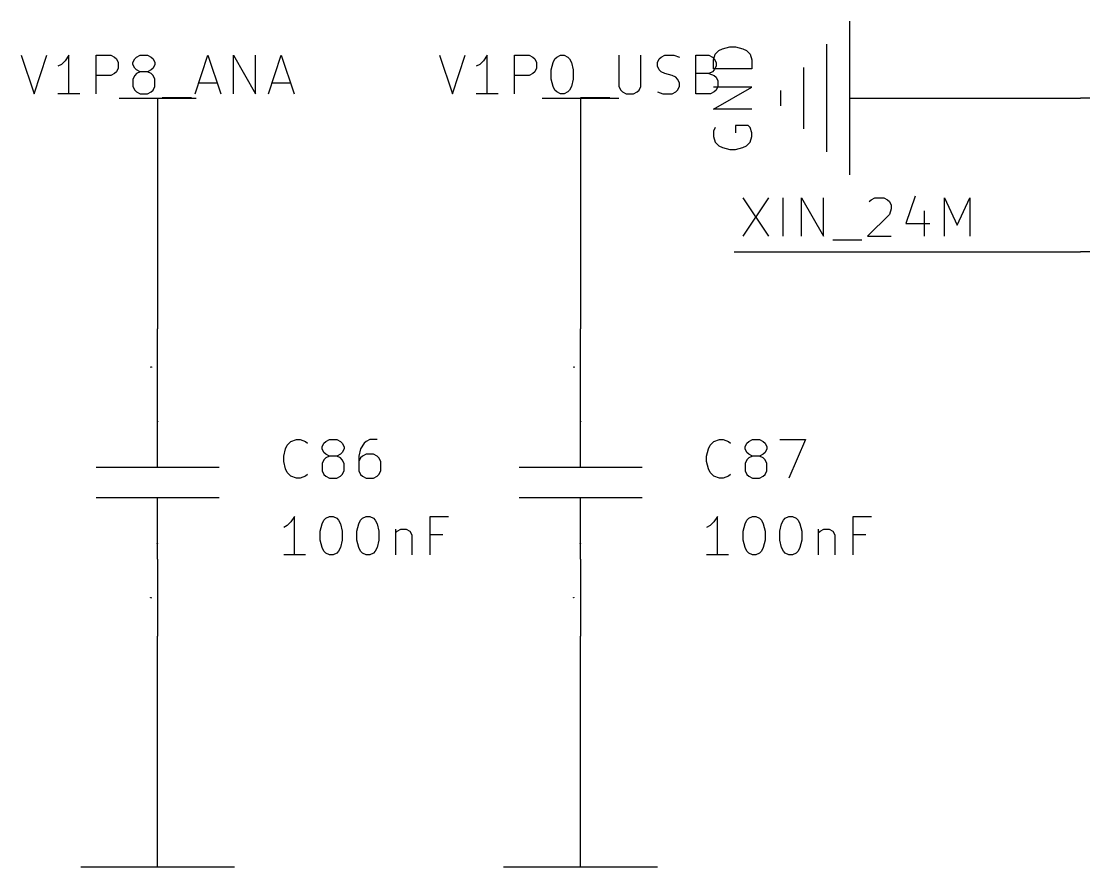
# Model space of a CAD drawing. Header units: millimetres. Extents: x 6 to 290, y -200 to -4.
# Drawn here: x 6.92 to 42.02, y -33.02 to -5.08 of the extents above; entities that cross this region are included whole.
import ezdxf

# ---------------------------------------------------------------- set-up
doc = ezdxf.new("R2010")
doc.units = ezdxf.units.MM
for name, color, linetype in [('GREENSIXTYFIVE', 129, 'CONTINUOUS'), ('LIGHTGREEN', 92, 'CONTINUOUS'), ('LIGHTRED', 12, 'CONTINUOUS'), ('RED', 14, 'CONTINUOUS'), ('REDSIX', 19, 'CONTINUOUS')]:
    doc.layers.add(name, color=color, linetype=linetype)

msp = doc.modelspace()

# ---------------------------------------------------------------- linework, layer by layer
at = {"layer": 'GREENSIXTYFIVE', "linetype": 'CONTINUOUS'}
for p, q in [((30.0915, -5.987), (30.3334, -5.9266)), ((30.0915, -5.987), (30.3334, -5.9266)), ((30.3334, -5.9266), (30.5148, -5.9266)), ((30.3334, -5.9266), (30.5148, -5.9266)), ((30.5148, -5.9266), (30.7567, -5.987)), ((30.5148, -5.9266), (30.7567, -5.987)), ((6.9245, -6.2044), (7.3478, -7.4744)), ((7.3478, -7.4744), (7.7712, -6.2044)), ((8.4969, -6.2044), (8.376, -6.3859)), ((8.4969, -7.4744), (8.4969, -6.2044)), ((9.404, -7.4744), (9.404, -6.2044)), ((9.404, -6.2044), (9.8878, -6.2044)), ((9.8878, -6.2044), (10.0088, -6.2649)), ((10.0088, -6.2649), (10.0693, -6.3254)), ((10.674, -6.3254), (10.7345, -6.2649)), ((10.7345, -6.2649), (10.8555, -6.2044)), ((10.8555, -6.2044), (11.0974, -6.2044)), ((11.0974, -6.2044), (11.2183, -6.2649)), ((11.2183, -6.2649), (11.2788, -6.3254)), ((12.6697, -7.4744), (13.093, -6.2044)), ((13.093, -6.2044), (13.5164, -7.4744)), ((13.9397, -7.4744), (13.9397, -6.2044)), ((13.9397, -6.2044), (14.6654, -7.4744)), ((14.6654, -7.4744), (14.6654, -6.2044)), ((15.0888, -7.4744), (15.5121, -6.2044)), ((15.5121, -6.2044), (15.9355, -7.4744)), ((20.7433, -6.2044), (21.1666, -7.4744)), ((20.7433, -6.2044), (21.1666, -7.4744)), ((21.1666, -7.4744), (21.59, -6.2044)), ((21.1666, -7.4744), (21.59, -6.2044)), ((22.3157, -6.2044), (22.1948, -6.3859)), ((22.3157, -6.2044), (22.1948, -6.3859)), ((22.3157, -7.4744), (22.3157, -6.2044)), ((22.3157, -7.4744), (22.3157, -6.2044)), ((23.2228, -7.4744), (23.2228, -6.2044)), ((23.2228, -6.2044), (23.7066, -6.2044)), ((23.2228, -7.4744), (23.2228, -6.2044)), ((23.2228, -6.2044), (23.7066, -6.2044)), ((23.7066, -6.2044), (23.8276, -6.2649)), ((23.7066, -6.2044), (23.8276, -6.2649)), ((23.8276, -6.2649), (23.8881, -6.3254)), ((23.8276, -6.2649), (23.8881, -6.3254)), ((24.5533, -6.3254), (24.6138, -6.2649)), ((24.5533, -6.3254), (24.6138, -6.2649)), ((24.6138, -6.2649), (24.7347, -6.2044)), ((24.6138, -6.2649), (24.7347, -6.2044)), ((24.7347, -6.2044), (24.8557, -6.2044)), ((24.7347, -6.2044), (24.8557, -6.2044)), ((24.8557, -6.2044), (24.9766, -6.2649)), ((24.8557, -6.2044), (24.9766, -6.2649)), ((24.9766, -6.2649), (25.0371, -6.3254)), ((24.9766, -6.2649), (25.0371, -6.3254)), ((26.6699, -6.2044), (26.6699, -7.2325)), ((26.6699, -6.2044), (26.6699, -7.2325)), ((27.3956, -7.2325), (27.3956, -6.2044)), ((27.3956, -7.2325), (27.3956, -6.2044)), ((28.0004, -6.3254), (28.0609, -6.2649)), ((28.0004, -6.3254), (28.0609, -6.2649)), ((28.0609, -6.2649), (28.1819, -6.2044)), ((28.0609, -6.2649), (28.1819, -6.2044)), ((28.1819, -6.2044), (28.4842, -6.2044)), ((28.1819, -6.2044), (28.4842, -6.2044)), ((28.4842, -6.2044), (28.6657, -6.2649)), ((28.4842, -6.2044), (28.6657, -6.2649)), ((29.2099, -7.4744), (29.2099, -6.2044)), ((29.2099, -6.2044), (29.6333, -6.2044)), ((29.2099, -7.4744), (29.2099, -6.2044)), ((29.2099, -6.2044), (29.6333, -6.2044)), ((29.6333, -6.2044), (29.7542, -6.2649)), ((29.6333, -6.2044), (29.7542, -6.2649)), ((29.7542, -6.2649), (29.8147, -6.3254)), ((29.7542, -6.2649), (29.8147, -6.3254)), ((29.7891, -6.3499), (29.8496, -6.1685)), ((29.7891, -6.3499), (29.8496, -6.1685)), ((29.8496, -6.1685), (29.9706, -6.0475)), ((29.8496, -6.1685), (29.9706, -6.0475)), ((29.9706, -6.0475), (30.0915, -5.987)), ((29.9706, -6.0475), (30.0915, -5.987)), ((30.7567, -5.987), (30.8777, -6.0475)), ((30.7567, -5.987), (30.8777, -6.0475)), ((30.8777, -6.0475), (30.9987, -6.1685)), ((30.8777, -6.0475), (30.9987, -6.1685)), ((30.9987, -6.1685), (31.0591, -6.3499)), ((30.9987, -6.1685), (31.0591, -6.3499)), ((8.255, -6.5068), (8.1341, -6.5673)), ((8.376, -6.3859), (8.255, -6.5068)), ((10.0693, -6.3254), (10.1297, -6.4463)), ((10.1297, -6.6278), (10.0693, -6.7487)), ((10.1297, -6.4463), (10.1297, -6.6278)), ((10.6136, -6.4463), (10.674, -6.3254)), ((10.6136, -6.5068), (10.6136, -6.4463)), ((10.674, -6.6278), (10.6136, -6.5068)), ((10.7345, -6.6882), (10.674, -6.6278)), ((11.2788, -6.6278), (11.2183, -6.6882)), ((11.2788, -6.3254), (11.3393, -6.4463)), ((11.3393, -6.5068), (11.2788, -6.6278)), ((11.3393, -6.4463), (11.3393, -6.5068)), ((22.0738, -6.5068), (21.9529, -6.5673)), ((22.0738, -6.5068), (21.9529, -6.5673)), ((22.1948, -6.3859), (22.0738, -6.5068)), ((22.1948, -6.3859), (22.0738, -6.5068)), ((23.8881, -6.3254), (23.9485, -6.4463)), ((23.8881, -6.3254), (23.9485, -6.4463)), ((23.9485, -6.6278), (23.8881, -6.7487)), ((23.9485, -6.6278), (23.8881, -6.7487)), ((23.9485, -6.4463), (23.9485, -6.6278)), ((23.9485, -6.4463), (23.9485, -6.6278)), ((24.4324, -6.6882), (24.4928, -6.4463)), ((24.4324, -6.6882), (24.4928, -6.4463)), ((24.4928, -6.4463), (24.5533, -6.3254)), ((24.4928, -6.4463), (24.5533, -6.3254)), ((25.0371, -6.3254), (25.0976, -6.4463)), ((25.0371, -6.3254), (25.0976, -6.4463)), ((25.0976, -6.4463), (25.1581, -6.6882)), ((25.0976, -6.4463), (25.1581, -6.6882)), ((27.94, -6.4463), (28.0004, -6.3254)), ((27.94, -6.4463), (28.0004, -6.3254)), ((27.94, -6.5673), (27.94, -6.4463)), ((27.94, -6.5673), (27.94, -6.4463)), ((28.0004, -6.6882), (27.94, -6.5673)), ((28.0004, -6.6882), (27.94, -6.5673)), ((29.7891, -6.6523), (29.7891, -6.3499)), ((29.7891, -6.6523), (29.7891, -6.3499)), ((31.0591, -6.6523), (29.7891, -6.6523)), ((31.0591, -6.6523), (29.7891, -6.6523)), ((29.8147, -6.3254), (29.8752, -6.4463)), ((29.8147, -6.3254), (29.8752, -6.4463)), ((29.8752, -6.5673), (29.8147, -6.6882)), ((29.8752, -6.5673), (29.8147, -6.6882)), ((29.8752, -6.4463), (29.8752, -6.5673)), ((29.8752, -6.4463), (29.8752, -6.5673)), ((31.0591, -6.3499), (31.0591, -6.6523)), ((31.0591, -6.3499), (31.0591, -6.6523)), ((9.8878, -6.8697), (9.404, -6.8697)), ((10.0088, -6.8092), (9.8878, -6.8697)), ((10.0693, -6.7487), (10.0088, -6.8092)), ((10.674, -6.8697), (10.6136, -6.9906)), ((10.6136, -6.9906), (10.6136, -7.2325)), ((10.7345, -6.8092), (10.674, -6.8697)), ((10.8555, -6.7487), (10.7345, -6.6882)), ((10.8555, -6.7487), (10.7345, -6.8092)), ((11.0974, -6.7487), (10.8555, -6.7487)), ((11.2183, -6.6882), (11.0974, -6.7487)), ((11.2183, -6.8092), (11.0974, -6.7487)), ((11.2788, -6.8697), (11.2183, -6.8092)), ((11.3393, -6.9906), (11.2788, -6.8697)), ((11.3393, -7.2325), (11.3393, -6.9906)), ((23.7066, -6.8697), (23.2228, -6.8697)), ((23.7066, -6.8697), (23.2228, -6.8697)), ((23.8276, -6.8092), (23.7066, -6.8697)), ((23.8276, -6.8092), (23.7066, -6.8697)), ((23.8881, -6.7487), (23.8276, -6.8092)), ((23.8881, -6.7487), (23.8276, -6.8092)), ((24.4324, -6.9906), (24.4324, -6.6882)), ((24.4324, -6.9906), (24.4324, -6.6882)), ((24.4928, -7.2325), (24.4324, -6.9906)), ((24.4928, -7.2325), (24.4324, -6.9906)), ((25.1581, -6.9906), (25.0976, -7.2325)), ((25.1581, -6.9906), (25.0976, -7.2325)), ((25.1581, -6.6882), (25.1581, -6.9906)), ((25.1581, -6.6882), (25.1581, -6.9906)), ((28.0609, -6.7487), (28.0004, -6.6882)), ((28.0609, -6.7487), (28.0004, -6.6882)), ((28.1819, -6.8092), (28.0609, -6.7487)), ((28.1819, -6.8092), (28.0609, -6.7487)), ((28.4238, -6.8697), (28.1819, -6.8092)), ((28.4238, -6.8697), (28.1819, -6.8092)), ((28.5447, -6.9301), (28.4238, -6.8697)), ((28.5447, -6.9301), (28.4238, -6.8697)), ((28.6052, -6.9906), (28.5447, -6.9301)), ((28.6052, -6.9906), (28.5447, -6.9301)), ((28.6657, -7.1116), (28.6052, -6.9906)), ((28.6657, -7.1116), (28.6052, -6.9906)), ((29.6333, -6.8092), (29.2099, -6.8092)), ((29.6333, -6.8092), (29.2099, -6.8092)), ((29.7542, -6.7487), (29.6333, -6.8092)), ((29.7542, -6.7487), (29.6333, -6.8092)), ((29.6333, -6.8092), (29.8147, -6.8697)), ((29.6333, -6.8092), (29.8147, -6.8697)), ((29.8147, -6.6882), (29.7542, -6.7487)), ((29.8147, -6.6882), (29.7542, -6.7487)), ((29.8147, -6.8697), (29.8752, -6.9301)), ((29.8147, -6.8697), (29.8752, -6.9301)), ((29.8752, -6.9301), (29.9356, -7.0511)), ((29.8752, -6.9301), (29.9356, -7.0511)), ((10.6136, -7.2325), (10.674, -7.3535)), ((10.674, -7.3535), (10.7345, -7.414)), ((11.2183, -7.414), (11.2788, -7.3535)), ((11.2788, -7.3535), (11.3393, -7.2325)), ((12.7907, -7.1116), (13.3954, -7.1116)), ((15.2098, -7.1116), (15.8145, -7.1116)), ((24.5533, -7.3535), (24.4928, -7.2325)), ((24.5533, -7.3535), (24.4928, -7.2325)), ((24.6138, -7.414), (24.5533, -7.3535)), ((24.6138, -7.414), (24.5533, -7.3535)), ((25.0371, -7.3535), (24.9766, -7.414)), ((25.0371, -7.3535), (24.9766, -7.414)), ((25.0976, -7.2325), (25.0371, -7.3535)), ((25.0976, -7.2325), (25.0371, -7.3535)), ((26.6699, -7.2325), (26.7304, -7.3535)), ((26.6699, -7.2325), (26.7304, -7.3535)), ((26.7304, -7.3535), (26.7909, -7.414)), ((26.7304, -7.3535), (26.7909, -7.414)), ((27.2747, -7.414), (27.3352, -7.3535)), ((27.2747, -7.414), (27.3352, -7.3535)), ((27.3352, -7.3535), (27.3956, -7.2325)), ((27.3352, -7.3535), (27.3956, -7.2325)), ((28.5447, -7.414), (28.6052, -7.3535)), ((28.5447, -7.414), (28.6052, -7.3535)), ((28.6052, -7.3535), (28.6657, -7.2325)), ((28.6052, -7.3535), (28.6657, -7.2325)), ((28.6657, -7.2325), (28.6657, -7.1116)), ((28.6657, -7.2325), (28.6657, -7.1116)), ((29.7891, -7.9828), (31.0591, -7.2571)), ((31.0591, -7.2571), (29.7891, -7.2571)), ((29.7891, -7.9828), (31.0591, -7.2571)), ((31.0591, -7.2571), (29.7891, -7.2571)), ((29.8752, -7.3535), (29.8147, -7.414)), ((29.8752, -7.3535), (29.8147, -7.414)), ((29.9356, -7.2325), (29.8752, -7.3535)), ((29.9356, -7.2325), (29.8752, -7.3535)), ((29.9356, -7.0511), (29.9356, -7.2325)), ((29.9356, -7.0511), (29.9356, -7.2325)), ((8.8598, -7.4744), (8.1341, -7.4744)), ((10.7345, -7.414), (10.8555, -7.4744)), ((10.8555, -7.4744), (11.0974, -7.4744)), ((11.0974, -7.4744), (11.2183, -7.414)), ((11.5812, -7.5954), (12.5488, -7.5954)), ((22.6786, -7.4744), (21.9529, -7.4744)), ((22.6786, -7.4744), (21.9529, -7.4744)), ((24.7347, -7.4744), (24.6138, -7.414)), ((24.7347, -7.4744), (24.6138, -7.414)), ((24.8557, -7.4744), (24.7347, -7.4744)), ((24.8557, -7.4744), (24.7347, -7.4744)), ((24.9766, -7.414), (24.8557, -7.4744)), ((24.9766, -7.414), (24.8557, -7.4744)), ((25.4, -7.5954), (26.3676, -7.5954)), ((25.4, -7.5954), (26.3676, -7.5954)), ((26.7909, -7.414), (26.9118, -7.4744)), ((26.7909, -7.414), (26.9118, -7.4744)), ((26.9118, -7.4744), (27.1537, -7.4744)), ((26.9118, -7.4744), (27.1537, -7.4744)), ((27.1537, -7.4744), (27.2747, -7.414)), ((27.1537, -7.4744), (27.2747, -7.414)), ((27.94, -7.414), (28.1214, -7.4744)), ((27.94, -7.414), (28.1214, -7.4744)), ((28.1214, -7.4744), (28.4238, -7.4744)), ((28.1214, -7.4744), (28.4238, -7.4744)), ((28.4238, -7.4744), (28.5447, -7.414)), ((28.4238, -7.4744), (28.5447, -7.414)), ((29.6937, -7.4744), (29.2099, -7.4744)), ((29.6937, -7.4744), (29.2099, -7.4744)), ((29.8147, -7.414), (29.6937, -7.4744)), ((29.8147, -7.414), (29.6937, -7.4744)), ((31.0591, -7.9828), (29.7891, -7.9828)), ((31.0591, -7.9828), (29.7891, -7.9828)), ((29.8496, -8.5875), (29.7891, -8.7085)), ((29.8496, -8.5875), (29.7891, -8.7085)), ((29.7891, -8.7085), (29.7891, -8.8899)), ((29.7891, -8.7085), (29.7891, -8.8899)), ((30.9382, -8.5271), (30.5148, -8.5271)), ((30.5148, -8.5271), (30.5148, -8.769)), ((30.9382, -8.5271), (30.5148, -8.5271)), ((30.5148, -8.5271), (30.5148, -8.769)), ((30.9987, -8.5875), (30.9382, -8.5271)), ((30.9987, -8.5875), (30.9382, -8.5271)), ((31.0591, -8.769), (30.9987, -8.5875)), ((31.0591, -8.769), (30.9987, -8.5875)), ((31.0591, -8.8899), (31.0591, -8.769)), ((31.0591, -8.8899), (31.0591, -8.769)), ((29.7891, -8.8899), (29.8496, -9.0713)), ((29.7891, -8.8899), (29.8496, -9.0713)), ((29.8496, -9.0713), (29.9706, -9.1923)), ((29.8496, -9.0713), (29.9706, -9.1923)), ((30.8777, -9.1923), (30.9987, -9.0713)), ((30.8777, -9.1923), (30.9987, -9.0713)), ((30.9987, -9.0713), (31.0591, -8.8899)), ((30.9987, -9.0713), (31.0591, -8.8899)), ((29.9706, -9.1923), (30.0915, -9.2528)), ((29.9706, -9.1923), (30.0915, -9.2528)), ((30.0915, -9.2528), (30.3334, -9.3132)), ((30.0915, -9.2528), (30.3334, -9.3132)), ((30.3334, -9.3132), (30.5148, -9.3132)), ((30.3334, -9.3132), (30.5148, -9.3132)), ((30.5148, -9.3132), (30.7567, -9.2528)), ((30.5148, -9.3132), (30.7567, -9.2528)), ((30.7567, -9.2528), (30.8777, -9.1923)), ((30.7567, -9.2528), (30.8777, -9.1923)), ((11.4418, -18.3001), (11.4164, -18.3001)), ((11.4164, -18.3001), (11.42, -18.3025)), ((11.42, -18.3025), (11.4224, -18.3049)), ((11.4224, -18.3049), (11.4236, -18.3073)), ((11.4418, -18.2928), (11.4418, -18.3073)), ((25.4118, -18.3001), (25.3864, -18.3001)), ((25.3864, -18.3001), (25.39, -18.3025)), ((25.39, -18.3025), (25.3924, -18.3049)), ((25.3924, -18.3049), (25.3936, -18.3073)), ((25.4118, -18.2928), (25.4118, -18.3073)), ((15.835, -18.9649), (16.0164, -18.9044)), ((16.0164, -18.9044), (16.1373, -18.9044)), ((16.1373, -18.9044), (16.3188, -18.9649)), ((16.984, -18.9649), (17.105, -18.9044)), ((17.105, -18.9044), (17.3469, -18.9044)), ((17.3469, -18.9044), (17.4678, -18.9649)), ((18.4354, -18.9044), (18.3145, -18.9649)), ((18.6773, -18.9044), (18.4354, -18.9044)), ((29.805, -18.9649), (29.9864, -18.9044)), ((29.9864, -18.9044), (30.1073, -18.9044)), ((30.1073, -18.9044), (30.2888, -18.9649)), ((30.954, -18.9649), (31.075, -18.9044)), ((31.075, -18.9044), (31.3169, -18.9044)), ((31.3169, -18.9044), (31.4378, -18.9649)), ((31.9821, -18.9044), (32.8287, -18.9044)), ((32.8287, -18.9044), (32.2845, -20.1744)), ((15.5931, -19.4487), (15.6535, -19.2068)), ((15.6535, -19.2068), (15.714, -19.0859)), ((15.714, -19.0859), (15.835, -18.9649)), ((16.3188, -18.9649), (16.3792, -19.0254)), ((16.8631, -19.1463), (16.9235, -19.0254)), ((16.8631, -19.2068), (16.8631, -19.1463)), ((16.9235, -19.3278), (16.8631, -19.2068)), ((16.9235, -19.0254), (16.984, -18.9649)), ((17.4678, -18.9649), (17.5283, -19.0254)), ((17.5283, -19.0254), (17.5888, -19.1463)), ((17.5888, -19.2068), (17.5283, -19.3278)), ((17.5888, -19.1463), (17.5888, -19.2068)), ((18.133, -19.2068), (18.0726, -19.4487)), ((18.254, -19.0254), (18.133, -19.2068)), ((18.3145, -18.9649), (18.254, -19.0254)), ((29.5631, -19.4487), (29.6235, -19.2068)), ((29.6235, -19.2068), (29.684, -19.0859)), ((29.684, -19.0859), (29.805, -18.9649)), ((30.2888, -18.9649), (30.3492, -19.0254)), ((30.8331, -19.1463), (30.8935, -19.0254)), ((30.8331, -19.2068), (30.8331, -19.1463)), ((30.8935, -19.3278), (30.8331, -19.2068)), ((30.8935, -19.0254), (30.954, -18.9649)), ((31.4378, -18.9649), (31.4983, -19.0254)), ((31.4983, -19.0254), (31.5588, -19.1463)), ((31.5588, -19.2068), (31.4983, -19.3278)), ((31.5588, -19.1463), (31.5588, -19.2068)), ((15.5931, -19.6301), (15.5931, -19.4487)), ((15.6535, -19.872), (15.5931, -19.6301)), ((16.9235, -19.5697), (16.8631, -19.6906)), ((16.984, -19.3882), (16.9235, -19.3278)), ((16.984, -19.5092), (16.9235, -19.5697)), ((17.105, -19.4487), (16.984, -19.3882)), ((17.105, -19.4487), (16.984, -19.5092)), ((17.3469, -19.4487), (17.105, -19.4487)), ((17.4678, -19.3882), (17.3469, -19.4487)), ((17.4678, -19.5092), (17.3469, -19.4487)), ((17.5283, -19.3278), (17.4678, -19.3882)), ((17.5283, -19.5697), (17.4678, -19.5092)), ((17.5888, -19.6906), (17.5283, -19.5697)), ((18.0726, -19.4487), (18.0726, -19.9325)), ((18.133, -19.5092), (18.0726, -19.6301)), ((18.1935, -19.4487), (18.133, -19.5092)), ((18.3145, -19.3882), (18.1935, -19.4487)), ((18.5564, -19.3882), (18.3145, -19.3882)), ((18.6773, -19.4487), (18.5564, -19.3882)), ((18.7378, -19.5092), (18.6773, -19.4487)), ((18.7983, -19.6301), (18.7378, -19.5092)), ((18.7983, -19.9325), (18.7983, -19.6301)), ((29.5631, -19.6301), (29.5631, -19.4487)), ((29.6235, -19.872), (29.5631, -19.6301)), ((30.8935, -19.5697), (30.8331, -19.6906)), ((30.954, -19.3882), (30.8935, -19.3278)), ((30.954, -19.5092), (30.8935, -19.5697)), ((31.075, -19.4487), (30.954, -19.3882)), ((31.075, -19.4487), (30.954, -19.5092)), ((31.3169, -19.4487), (31.075, -19.4487)), ((31.4378, -19.3882), (31.3169, -19.4487)), ((31.4378, -19.5092), (31.3169, -19.4487)), ((31.4983, -19.3278), (31.4378, -19.3882)), ((31.4983, -19.5697), (31.4378, -19.5092)), ((31.5588, -19.6906), (31.4983, -19.5697)), ((15.714, -19.993), (15.6535, -19.872)), ((15.835, -20.114), (15.714, -19.993)), ((16.8631, -19.6906), (16.8631, -19.9325)), ((16.8631, -19.9325), (16.9235, -20.0535)), ((17.5283, -20.0535), (17.5888, -19.9325)), ((17.5888, -19.9325), (17.5888, -19.6906)), ((18.0726, -19.9325), (18.133, -20.0535)), ((18.7378, -20.0535), (18.7983, -19.9325)), ((29.684, -19.993), (29.6235, -19.872)), ((29.805, -20.114), (29.684, -19.993)), ((30.8331, -19.6906), (30.8331, -19.9325)), ((30.8331, -19.9325), (30.8935, -20.0535)), ((31.4983, -20.0535), (31.5588, -19.9325)), ((31.5588, -19.9325), (31.5588, -19.6906)), ((16.0164, -20.1744), (15.835, -20.114)), ((16.1373, -20.1744), (16.0164, -20.1744)), ((16.3188, -20.114), (16.1373, -20.1744)), ((16.3792, -20.0535), (16.3188, -20.114)), ((16.9235, -20.0535), (16.984, -20.114)), ((16.984, -20.114), (17.105, -20.1744)), ((17.105, -20.1744), (17.3469, -20.1744)), ((17.3469, -20.1744), (17.4678, -20.114)), ((17.4678, -20.114), (17.5283, -20.0535)), ((18.133, -20.0535), (18.1935, -20.114)), ((18.1935, -20.114), (18.3145, -20.1744)), ((18.3145, -20.1744), (18.5564, -20.1744)), ((18.5564, -20.1744), (18.6773, -20.114)), ((18.6773, -20.114), (18.7378, -20.0535)), ((29.9864, -20.1744), (29.805, -20.114)), ((30.1073, -20.1744), (29.9864, -20.1744)), ((30.2888, -20.114), (30.1073, -20.1744)), ((30.3492, -20.0535), (30.2888, -20.114)), ((30.8935, -20.0535), (30.954, -20.114)), ((30.954, -20.114), (31.075, -20.1744)), ((31.075, -20.1744), (31.3169, -20.1744)), ((31.3169, -20.1744), (31.4378, -20.114)), ((31.4378, -20.114), (31.4983, -20.0535)), ((15.714, -21.7468), (15.5931, -21.8073)), ((15.835, -21.6259), (15.714, -21.7468)), ((15.9559, -21.4444), (15.835, -21.6259)), ((15.9559, -22.7144), (15.9559, -21.4444)), ((16.8026, -21.9282), (16.863, -21.6863)), ((16.863, -21.6863), (16.9235, -21.5654)), ((16.9235, -21.5654), (16.984, -21.5049)), ((16.984, -21.5049), (17.1049, -21.4444)), ((17.1049, -21.4444), (17.2259, -21.4444)), ((17.2259, -21.4444), (17.3468, -21.5049)), ((17.3468, -21.5049), (17.4073, -21.5654)), ((17.4073, -21.5654), (17.4678, -21.6863)), ((17.4678, -21.6863), (17.5283, -21.9282)), ((18.0121, -21.9282), (18.0725, -21.6863)), ((18.0725, -21.6863), (18.133, -21.5654)), ((18.133, -21.5654), (18.1935, -21.5049)), ((18.1935, -21.5049), (18.3144, -21.4444)), ((18.3144, -21.4444), (18.4354, -21.4444)), ((18.4354, -21.4444), (18.5563, -21.5049)), ((18.5563, -21.5049), (18.6168, -21.5654)), ((18.6168, -21.5654), (18.6773, -21.6863)), ((18.6773, -21.6863), (18.7378, -21.9282)), ((20.431, -22.7144), (20.431, -21.4444)), ((20.431, -21.4444), (21.0358, -21.4444)), ((29.684, -21.7468), (29.5631, -21.8073)), ((29.805, -21.6259), (29.684, -21.7468)), ((29.9259, -21.4444), (29.805, -21.6259)), ((29.9259, -22.7144), (29.9259, -21.4444)), ((30.7726, -21.9282), (30.833, -21.6863)), ((30.833, -21.6863), (30.8935, -21.5654)), ((30.8935, -21.5654), (30.954, -21.5049)), ((30.954, -21.5049), (31.0749, -21.4444)), ((31.0749, -21.4444), (31.1959, -21.4444)), ((31.1959, -21.4444), (31.3168, -21.5049)), ((31.3168, -21.5049), (31.3773, -21.5654)), ((31.3773, -21.5654), (31.4378, -21.6863)), ((31.4378, -21.6863), (31.4983, -21.9282)), ((31.9821, -21.9282), (32.0425, -21.6863)), ((32.0425, -21.6863), (32.103, -21.5654)), ((32.103, -21.5654), (32.1635, -21.5049)), ((32.1635, -21.5049), (32.2844, -21.4444)), ((32.2844, -21.4444), (32.4054, -21.4444)), ((32.4054, -21.4444), (32.5263, -21.5049)), ((32.5263, -21.5049), (32.5868, -21.5654)), ((32.5868, -21.5654), (32.6473, -21.6863)), ((32.6473, -21.6863), (32.7078, -21.9282)), ((34.401, -22.7144), (34.401, -21.4444)), ((34.401, -21.4444), (35.0058, -21.4444)), ((16.8026, -22.2306), (16.8026, -21.9282)), ((17.5283, -21.9282), (17.5283, -22.2306)), ((18.0121, -22.2306), (18.0121, -21.9282)), ((18.7378, -21.9282), (18.7378, -22.2306)), ((19.282, -21.8678), (19.282, -22.7144)), ((19.282, -21.9887), (19.3425, -21.9282)), ((19.3425, -21.9282), (19.4635, -21.8678)), ((19.4635, -21.8678), (19.6449, -21.8678)), ((19.6449, -21.8678), (19.7658, -21.9282)), ((19.7658, -21.9282), (19.8263, -22.0492)), ((19.8263, -22.0492), (19.8263, -22.7144)), ((20.8544, -22.0492), (20.431, -22.0492)), ((30.7726, -22.2306), (30.7726, -21.9282)), ((31.4983, -21.9282), (31.4983, -22.2306)), ((31.9821, -22.2306), (31.9821, -21.9282)), ((32.7078, -21.9282), (32.7078, -22.2306)), ((33.252, -21.8678), (33.252, -22.7144)), ((33.252, -21.9887), (33.3125, -21.9282)), ((33.3125, -21.9282), (33.4335, -21.8678)), ((33.4335, -21.8678), (33.6149, -21.8678)), ((33.6149, -21.8678), (33.7358, -21.9282)), ((33.7358, -21.9282), (33.7963, -22.0492)), ((33.7963, -22.0492), (33.7963, -22.7144)), ((34.8244, -22.0492), (34.401, -22.0492)), ((11.4164, -22.3374), (11.4176, -22.335)), ((11.4164, -22.3435), (11.4164, -22.3374)), ((11.4176, -22.3459), (11.4164, -22.3435)), ((11.4176, -22.335), (11.4188, -22.3338)), ((11.4188, -22.3471), (11.4176, -22.3459)), ((11.4188, -22.3338), (11.4212, -22.3326)), ((11.4212, -22.3326), (11.4236, -22.3326)), ((11.4236, -22.3326), (11.4272, -22.3338)), ((11.4272, -22.3338), (11.4418, -22.3483)), ((11.4418, -22.3483), (11.4418, -22.3326)), ((16.863, -22.4725), (16.8026, -22.2306)), ((17.5283, -22.2306), (17.4678, -22.4725)), ((18.0725, -22.4725), (18.0121, -22.2306)), ((18.7378, -22.2306), (18.6773, -22.4725)), ((25.3864, -22.3374), (25.3876, -22.335)), ((25.3864, -22.3435), (25.3864, -22.3374)), ((25.3876, -22.3459), (25.3864, -22.3435)), ((25.3876, -22.335), (25.3888, -22.3338)), ((25.3888, -22.3471), (25.3876, -22.3459)), ((25.3888, -22.3338), (25.3912, -22.3326)), ((25.3912, -22.3326), (25.3936, -22.3326)), ((25.3936, -22.3326), (25.3972, -22.3338)), ((25.3972, -22.3338), (25.4118, -22.3483)), ((25.4118, -22.3483), (25.4118, -22.3326)), ((30.833, -22.4725), (30.7726, -22.2306)), ((31.4983, -22.2306), (31.4378, -22.4725)), ((32.0425, -22.4725), (31.9821, -22.2306)), ((32.7078, -22.2306), (32.6473, -22.4725)), ((16.3188, -22.7144), (15.5931, -22.7144)), ((16.9235, -22.5935), (16.863, -22.4725)), ((16.984, -22.654), (16.9235, -22.5935)), ((17.1049, -22.7144), (16.984, -22.654)), ((17.2259, -22.7144), (17.1049, -22.7144)), ((17.3468, -22.654), (17.2259, -22.7144)), ((17.4073, -22.5935), (17.3468, -22.654)), ((17.4678, -22.4725), (17.4073, -22.5935)), ((18.133, -22.5935), (18.0725, -22.4725)), ((18.1935, -22.654), (18.133, -22.5935)), ((18.3144, -22.7144), (18.1935, -22.654)), ((18.4354, -22.7144), (18.3144, -22.7144)), ((18.5563, -22.654), (18.4354, -22.7144)), ((18.6168, -22.5935), (18.5563, -22.654)), ((18.6773, -22.4725), (18.6168, -22.5935)), ((30.2888, -22.7144), (29.5631, -22.7144)), ((30.8935, -22.5935), (30.833, -22.4725)), ((30.954, -22.654), (30.8935, -22.5935)), ((31.0749, -22.7144), (30.954, -22.654)), ((31.1959, -22.7144), (31.0749, -22.7144)), ((31.3168, -22.654), (31.1959, -22.7144)), ((31.3773, -22.5935), (31.3168, -22.654)), ((31.4378, -22.4725), (31.3773, -22.5935)), ((32.103, -22.5935), (32.0425, -22.4725)), ((32.1635, -22.654), (32.103, -22.5935)), ((32.2844, -22.7144), (32.1635, -22.654)), ((32.4054, -22.7144), (32.2844, -22.7144)), ((32.5263, -22.654), (32.4054, -22.7144)), ((32.5868, -22.5935), (32.5263, -22.654)), ((32.6473, -22.4725), (32.5868, -22.5935))]:
    msp.add_line(p, q, dxfattribs=at)
at = {"layer": 'LIGHTGREEN', "linetype": 'CONTINUOUS'}
for p, q in [((36.83, -7.62), (41.91, -7.62)), ((11.43, -10.16), (11.43, -15.24)), ((25.4, -10.16), (25.4, -15.24)), ((30.48, -12.7), (41.91, -12.7)), ((11.43, -30.48), (11.43, -25.4)), ((25.4, -30.48), (25.4, -25.4))]:
    msp.add_line(p, q, dxfattribs=at)
at = {"layer": 'LIGHTRED', "linetype": 'CONTINUOUS'}
for p, q in [((11.2237, -16.51), (11.1983, -16.51)), ((11.1983, -16.51), (11.2019, -16.5124)), ((11.2019, -16.5124), (11.2043, -16.5148)), ((11.2043, -16.5148), (11.2055, -16.5172)), ((11.2237, -16.5027), (11.2237, -16.5172)), ((25.1937, -16.51), (25.1683, -16.51)), ((25.1683, -16.51), (25.1719, -16.5124)), ((25.1719, -16.5124), (25.1743, -16.5148)), ((25.1743, -16.5148), (25.1755, -16.5172)), ((25.1937, -16.5027), (25.1937, -16.5172)), ((11.1983, -24.1275), (11.1995, -24.1251)), ((11.1983, -24.1336), (11.1983, -24.1275)), ((11.1995, -24.136), (11.1983, -24.1336)), ((11.1995, -24.1251), (11.2007, -24.1239)), ((11.2007, -24.1372), (11.1995, -24.136)), ((11.2007, -24.1239), (11.2031, -24.1227)), ((11.2031, -24.1227), (11.2055, -24.1227)), ((11.2055, -24.1227), (11.2091, -24.1239)), ((11.2091, -24.1239), (11.2237, -24.1384)), ((11.2237, -24.1384), (11.2237, -24.1227)), ((25.1683, -24.1275), (25.1695, -24.1251)), ((25.1683, -24.1336), (25.1683, -24.1275)), ((25.1695, -24.136), (25.1683, -24.1336)), ((25.1695, -24.1251), (25.1707, -24.1239)), ((25.1707, -24.1372), (25.1695, -24.136)), ((25.1707, -24.1239), (25.1731, -24.1227)), ((25.1731, -24.1227), (25.1755, -24.1227)), ((25.1755, -24.1227), (25.1791, -24.1239)), ((25.1791, -24.1239), (25.1937, -24.1384)), ((25.1937, -24.1384), (25.1937, -24.1227))]:
    msp.add_line(p, q, dxfattribs=at)
at = {"layer": 'RED', "linetype": 'CONTINUOUS'}
for p, q in [((34.29, -5.08), (34.29, -10.16)), ((33.528, -5.842), (33.528, -9.398)), ((32.766, -6.604), (32.766, -8.636)), ((32.004, -7.366), (32.004, -7.874)), ((10.16, -7.62), (12.7, -7.62)), ((11.43, -7.62), (11.43, -8.89)), ((24.13, -7.62), (26.67, -7.62)), ((25.4, -7.62), (25.4, -8.89)), ((34.29, -7.62), (36.83, -7.62)), ((34.29, -7.62), (36.83, -7.62)), ((44.45, -7.62), (41.91, -7.62)), ((11.43, -8.89), (11.43, -10.16)), ((25.4, -8.89), (25.4, -10.16)), ((25.4, -8.89), (25.4, -10.16)), ((44.45, -12.7), (41.91, -12.7)), ((11.43, -17.78), (11.43, -15.24)), ((25.4, -17.78), (25.4, -15.24)), ((11.43, -19.812), (11.43, -17.78)), ((25.4, -19.812), (25.4, -17.78)), ((9.398, -19.812), (13.462, -19.812)), ((23.368, -19.812), (27.432, -19.812)), ((13.462, -20.828), (9.398, -20.828)), ((11.43, -22.86), (11.43, -20.828)), ((27.432, -20.828), (23.368, -20.828)), ((25.4, -22.86), (25.4, -20.828)), ((11.43, -22.86), (11.43, -25.4)), ((25.4, -22.86), (25.4, -25.4)), ((11.43, -33.02), (11.43, -30.48)), ((25.4, -33.02), (25.4, -30.48)), ((8.89, -33.02), (13.97, -33.02)), ((22.86, -33.02), (27.94, -33.02))]:
    msp.add_line(p, q, dxfattribs=at)
at = {"layer": 'REDSIX', "linetype": 'CONTINUOUS'}
for p, q in [((36.4505, -10.8565), (36.1482, -11.7636)), ((30.7658, -10.9169), (31.6124, -12.1869)), ((31.6124, -10.9169), (30.7658, -12.1869)), ((32.0962, -12.1869), (32.0962, -10.9169)), ((32.701, -12.1869), (32.701, -10.9169)), ((32.701, -10.9169), (33.4267, -12.1869)), ((33.4267, -12.1869), (33.4267, -10.9169)), ((34.9387, -11.0379), (34.9991, -10.9774)), ((34.9991, -10.9774), (35.1201, -10.9169)), ((35.1201, -10.9169), (35.4225, -10.9169)), ((35.4225, -10.9169), (35.5434, -10.9774)), ((35.5434, -10.9774), (35.6039, -11.0379)), ((35.6039, -11.0379), (35.6644, -11.1588)), ((35.6644, -11.1588), (35.6644, -11.2798)), ((37.4181, -12.1869), (37.4181, -10.9169)), ((37.4181, -10.9169), (37.8415, -11.8241)), ((37.8415, -11.8241), (38.2648, -10.9169)), ((38.2648, -10.9169), (38.2648, -12.1869)), ((35.6039, -11.4612), (34.8782, -12.1869)), ((35.6644, -11.2798), (35.6039, -11.4612)), ((36.7529, -11.3403), (36.7529, -12.1869)), ((36.1482, -11.7636), (36.9343, -11.7636)), ((34.8782, -12.1869), (35.6644, -12.1869)), ((33.7292, -12.3079), (34.6968, -12.3079))]:
    msp.add_line(p, q, dxfattribs=at)

doc.saveas('drawing.dxf')
